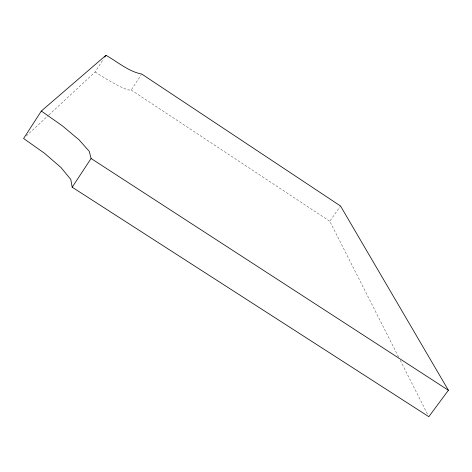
<?xml version="1.0" encoding="UTF-8"?>
<svg xmlns="http://www.w3.org/2000/svg" width="472" height="472" viewBox="0 0 472 472"><rect width="100%" height="100%" fill="white"/><g stroke="black" fill="none" stroke-linecap="round" stroke-linejoin="round"><path stroke-width="0.35" stroke-dasharray="2.36 1.77" d="M48.876 114.997L95.12 71.98L103.545 59.018M95.12 71.98L108.253 80.199L119.746 86.5L127.776 89.916L131.204 90.016L141.311 74.641M398.58 357.009L329.786 221.25L340.507 205.993M26.29 136.001L48.339 115.492M131.204 90.016L329.786 221.25M400.238 360.283L427.49 414.062"/><path stroke-width="0.71" d="M41.324 111.044L23.6 138.502L44.48 153.241L60.976 167.513L70.782 179.431L72.186 187.213L428.824 416.688L448.4 390.285L340.507 205.993L141.718 74.027C128.514 71.596 117.493 61.726 105.952 55.312L41.324 111.044L62.328 125.8L79.084 139.854L89.255 151.329L91.09 158.498L448.4 390.285M104.749 57.165L105.952 55.312M72.186 187.213L91.09 158.498"/></g></svg>
